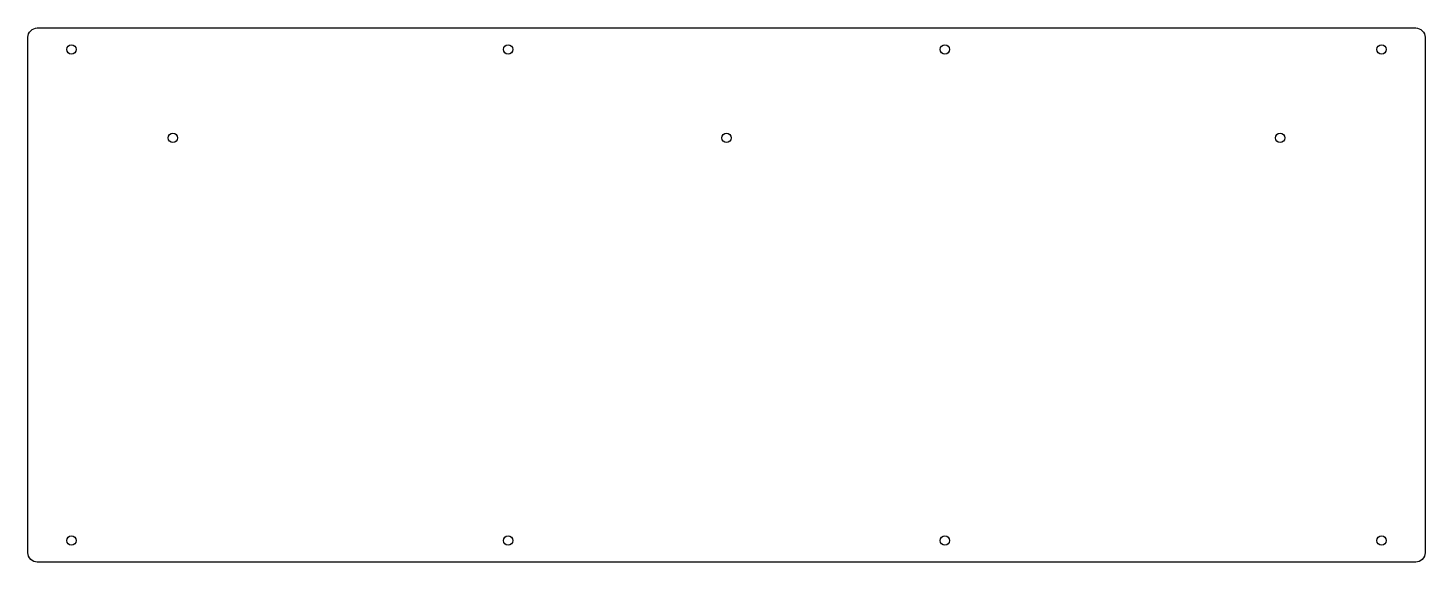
# Model space of a CAD drawing. Header units: millimetres. Extents: x -149 to 149, y -186 to -72.
import ezdxf

# ---------------------------------------------------------------- set-up
doc = ezdxf.new("R2010")
doc.units = ezdxf.units.MM
doc.layers.get('0').update_dxf_attribs({"linetype": 'CONTINUOUS'})

msp = doc.modelspace()

# ---------------------------------------------------------------- linework, layer by layer
msp.add_lwpolyline([(-147.35, -185.89, -0.414214), (-149.35, -183.89), (-149.35, -73.69, -0.414214), (-147.35, -71.69), (147.35, -71.69, -0.414214), (149.35, -73.69), (149.35, -183.89, -0.414214), (147.35, -185.89)], format="xyb", close=True)
for centre in [(-140.05, -76.29), (-46.69, -76.29), (46.69, -76.29), (140.05, -76.29), (-118.35, -95.19), (0, -95.19), (118.35, -95.19), (-140.05, -181.29), (-46.69, -181.29), (46.69, -181.29), (140.05, -181.29)]:
    msp.add_circle(centre, 1)

doc.saveas('drawing.dxf')
